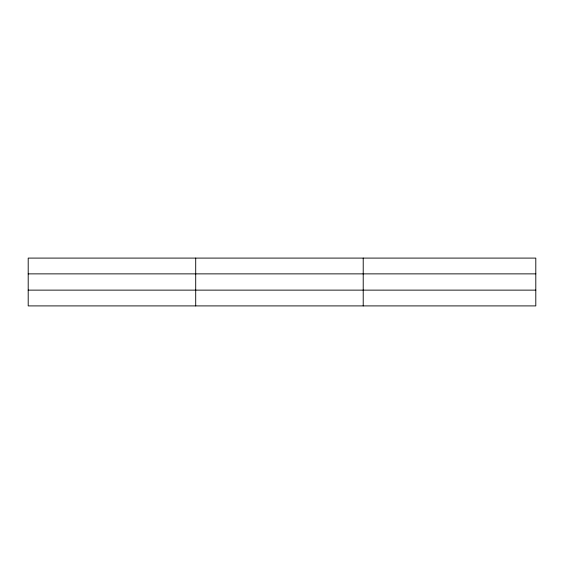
<?xml version="1.0" encoding="UTF-8"?>
<svg xmlns="http://www.w3.org/2000/svg" width="564" height="564" viewBox="0 0 564 564"><rect width="100%" height="100%" fill="white"/><g stroke="black" fill="none" stroke-linecap="round" stroke-linejoin="round"><path stroke-width="0.85" d="M195.708 305.907L195.708 258.093M363.216 305.907L363.216 258.093M535.8 273.871L535.8 258.093L28.2 258.093L28.2 305.907L535.8 305.907L535.8 273.871L28.2 273.871M28.2 290.129L535.8 290.129"/></g></svg>
